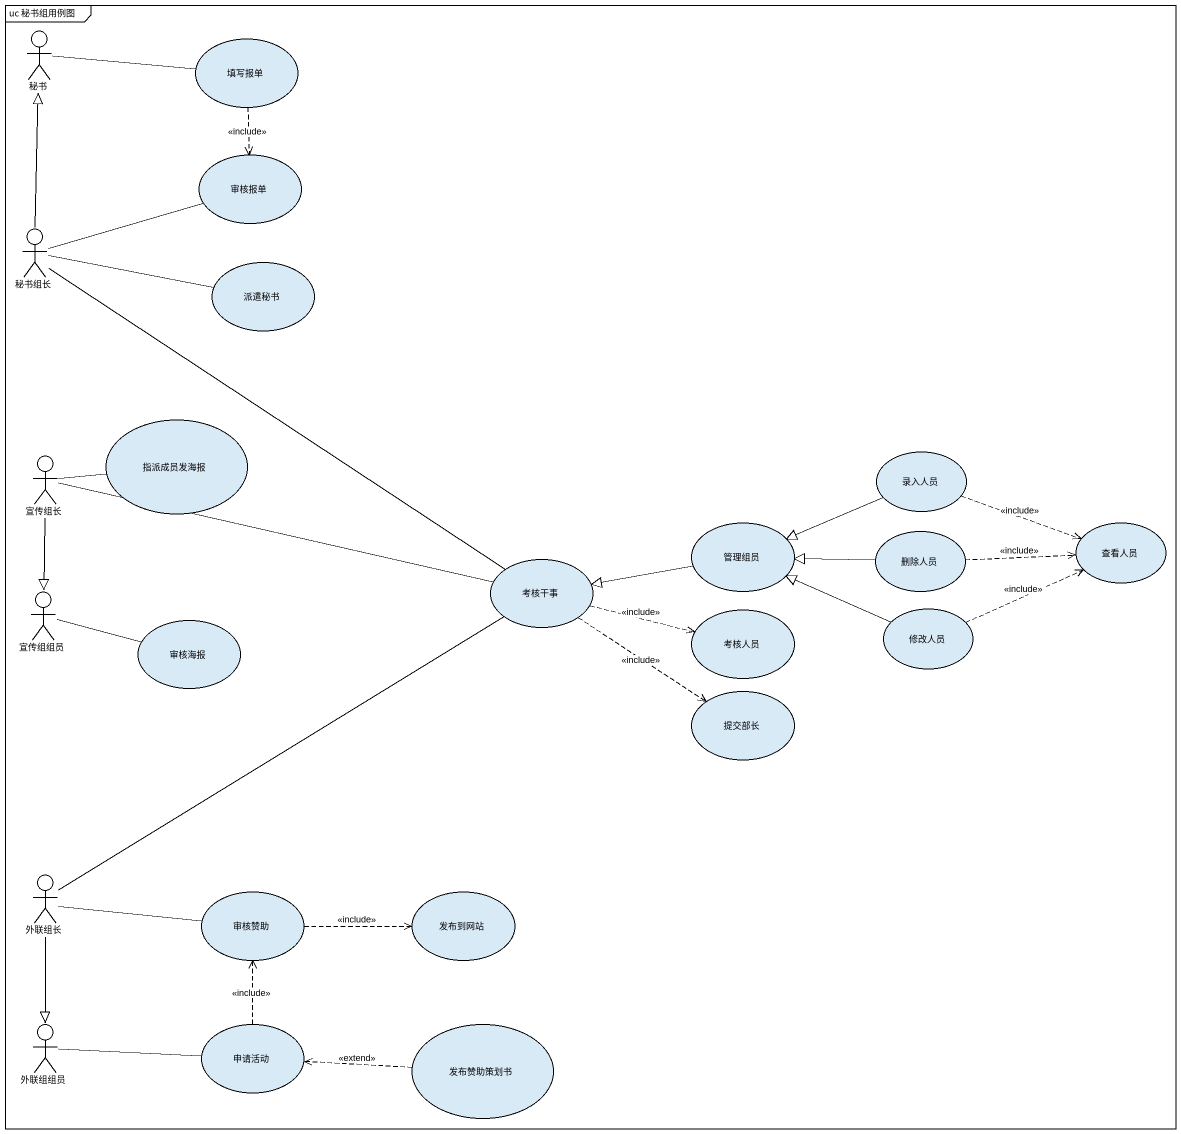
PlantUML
@startuml
mainframe uc 秘书组用例图
actor 秘书
usecase 填写报单
usecase 审核报单
actor 秘书组长
usecase 派遣秘书
usecase 指派成员发海报
actor 宣传组长
usecase 录入人员
usecase 管理组员
usecase 查看人员
usecase 考核干事
usecase 删除人员
actor 宣传组组员
usecase 审核海报
usecase 考核人员
usecase 修改人员
usecase 提交部长
actor 外联组长
usecase 审核赞助
usecase 发布到网站
actor 外联组组员
usecase 申请活动
usecase 发布赞助策划书
秘书 -right- 填写报单
填写报单 ..> 审核报单 : <<include>>
秘书组长 -up-|> 秘书
秘书组长 -right- 审核报单
秘书组长 -right- 派遣秘书
秘书组长 -- 考核干事
宣传组长 -right- 指派成员发海报
宣传组长 -right- 考核干事
宣传组长 --|> 宣传组组员
录入人员 -left-|> 管理组员
录入人员 .right.> 查看人员 : <<include>>
管理组员 -left-|> 考核干事
考核干事 .right.> 考核人员 : <<include>>
考核干事 ..> 提交部长 : <<include>>
删除人员 -left-|> 管理组员
删除人员 .right.> 查看人员 : <<include>>
宣传组组员 -right- 审核海报
修改人员 -left-|> 管理组员
修改人员 .right.> 查看人员 : <<include>>
外联组长 -up- 考核干事
外联组长 -right- 审核赞助
外联组长 --|> 外联组组员
审核赞助 .right.> 发布到网站 : <<include>>
外联组组员 -right- 申请活动
申请活动 .up.> 审核赞助 : <<include>>
发布赞助策划书 .left.> 申请活动 : <<extend>>
@enduml
